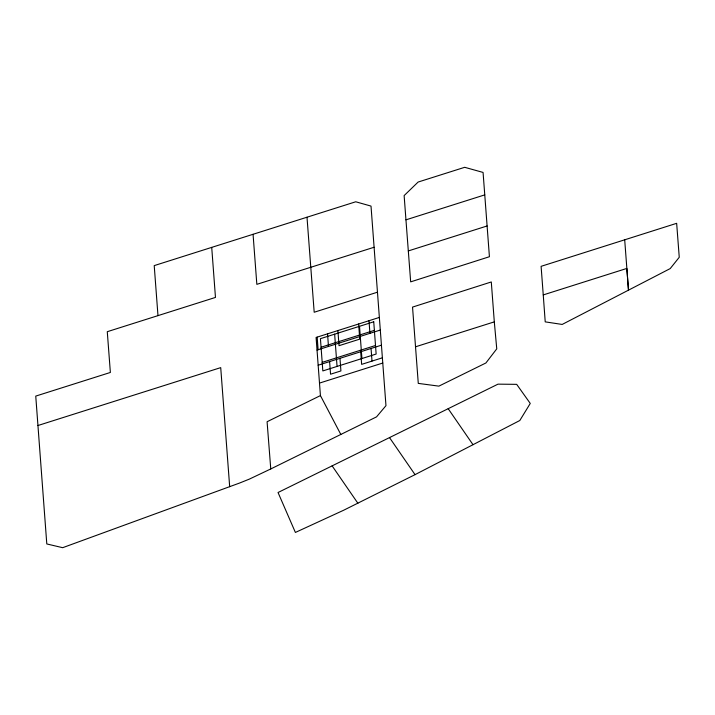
<?xml version="1.0" encoding="UTF-8"?>
<svg xmlns="http://www.w3.org/2000/svg" width="715" height="715" viewBox="0 0 715 715"><rect width="100%" height="100%" fill="white"/><g stroke="black" fill="none" stroke-linecap="round" stroke-linejoin="round"><path stroke-width="1.07" d="M415.04 474.644L519.805 420.518L530.262 403.439L516.686 384.348L497.989 384.152L278.037 492.51L295.393 532.443L343.558 510.287L415.04 474.644L389.514 437.598M270.762 468.951L249.365 479.113L239.57 483.045L62.67 547.69L46.797 543.945L35.75 396.101L110.369 372.461L107.277 331.697L215.465 297.422L211.72 247.381L355.739 201.782L371.014 206.09L385.966 405.664L376.546 416.863L270.762 468.951L267.088 421.734L320.427 395.601L316.093 337.462L379.352 317.433M211.72 247.381L154.217 265.614L157.979 315.628M405.95 219.845L404.136 195.588L418.123 182.048L464.687 167.31L483.072 172.431L489.418 256.721L410.669 281.862L405.95 219.845L484.761 194.882M374.097 247.256L256.837 284.347L253.065 234.297M408.292 250.938L487.103 225.967M377.484 292.185L314.189 312.249L307.003 217.226M37.958 425.514L220.721 367.626L229.676 486.718M321.062 347.222L374.374 330.348M317.031 350.073L380.3 330.053M322.188 362.362L375.509 345.488M318.157 365.213L381.444 345.184M543.248 294.92L541.103 266.329L676.658 223.321L679.25 257.284L670.214 268.581L562.178 324.44L545.223 321.866L543.248 294.92L626.841 268.429L628.485 290.165L624.696 239.802M415.522 346.802L494.306 321.866L491.294 281.96L412.537 307.101L418.275 383.392L438.876 386.136L485.905 362.979L496.755 348.849L494.306 321.866M382.364 357.813L361.638 364.373L360.7 351.753M319.489 383.097L382.784 363.032M448.18 408.685L472.999 444.694M332.126 465.867L357.893 503.271M320.427 395.601L340.814 434.452M368.994 320.713L369.932 333.333M371.058 348.473L371.997 361.093M359.52 326.299L361.924 358.546M358.626 323.993L359.752 339.133L339.026 345.694L337.9 330.553M339.974 358.313L340.912 370.933L330.544 374.213L329.606 361.593M334.647 334.164L337.051 366.42M327.542 333.834L328.48 346.453M317.174 337.114L318.112 349.733M373.739 321.795L320.427 338.669L322.831 370.924L376.144 354.041L373.739 321.795"/></g></svg>
